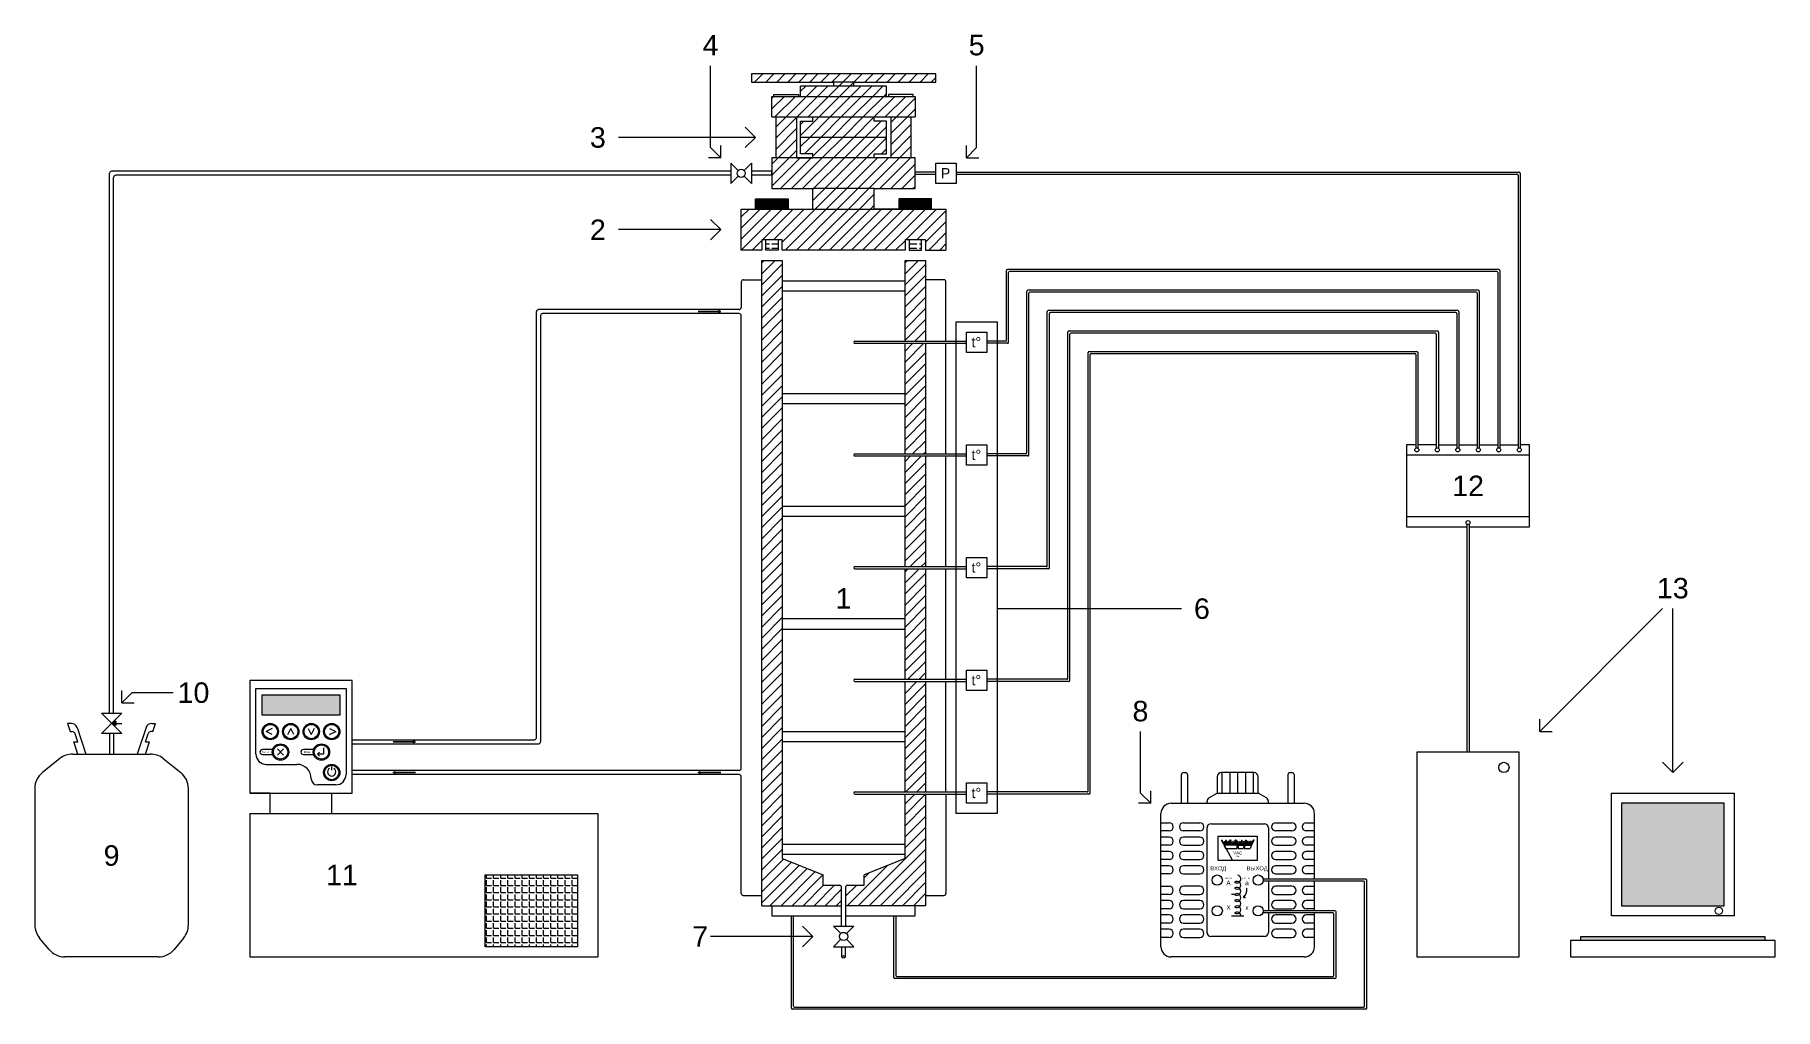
# Model space of a CAD drawing. Header units: millimetres. Extents: x 0 to 8500, y -255 to 4501.
import ezdxf
from ezdxf.enums import TextEntityAlignment as Align

# ---------------------------------------------------------------- set-up
doc = ezdxf.new("R2010")
doc.units = ezdxf.units.MM
doc.styles.get("Standard").update_dxf_attribs({"font": 'arial.ttf'})

msp = doc.modelspace()

# ---------------------------------------------------------------- hatches: boundary and pattern name
at = {"true_color": 0xffffff}
h = msp.add_hatch(dxfattribs=at)
h.set_pattern_fill('ANSI31', scale=12)
h.paths.add_polyline_path([(4400, 4310), (3500, 4310), (3500, 4270), (3900, 4270), (4000, 4270), (4400, 4270)])
h = msp.add_hatch(dxfattribs=at)
h.set_pattern_fill('ANSI31', scale=12)
h.paths.add_polyline_path([(4160, 4250), (3740, 4250), (3740, 4200), (4160, 4200)])
h = msp.add_hatch(dxfattribs=at)
h.set_pattern_fill('ANSI31', scale=12)
h.paths.add_polyline_path([(4000, 4270), (3900, 4270), (3900, 4250), (4000, 4250)])
h = msp.add_hatch(dxfattribs=at)
h.set_pattern_fill('ANSI31', scale=12)
h.paths.add_polyline_path([(4300, 4200), (3600, 4200), (3600, 4100), (4300, 4100)])
h = msp.add_hatch(dxfattribs=at)
h.set_pattern_fill('ANSI31', scale=12)
h.paths.add_polyline_path([(3720, 4100), (3620, 4100), (3620, 3900), (3720, 3900)])
h = msp.add_hatch(dxfattribs=at)
h.set_pattern_fill('ANSI31', scale=12)
h.paths.add_polyline_path([(4160, 4080), (4100, 4080), (4100, 4100), (3800, 4100), (3800, 4080), (3740, 4080), (3740, 4000), (4160, 4000)])
h = msp.add_hatch(dxfattribs=at)
h.set_pattern_fill('ANSI31', scale=12)
h.paths.add_polyline_path([(4280, 4100), (4180, 4100), (4180, 3900), (4280, 3900)])
h = msp.add_hatch(dxfattribs=at)
h.set_pattern_fill('ANSI31', scale=12)
h.paths.add_polyline_path([(4160, 4000), (3740, 4000), (3740, 3920), (3800, 3920), (3800, 3900), (4100, 3900), (4100, 3920), (4160, 3920)])
h = msp.add_hatch(dxfattribs=at)
h.set_pattern_fill('ANSI31', scale=12)
h.paths.add_polyline_path([(4300, 3900), (3600, 3900), (3600, 3750), (3800, 3750), (4100, 3750), (4300, 3750)])
h = msp.add_hatch(dxfattribs=at)
h.set_pattern_fill('ANSI31', scale=12)
h.paths.add_polyline_path([(4100, 3750), (3800, 3750), (3800, 3650), (4100, 3650)])
at = {"true_color": 0x636466}
h = msp.add_hatch(color=251, dxfattribs=at)
h.dxf.hatch_style = 1
h.paths.add_polyline_path([(3570, 3700), (3520, 3700), (3520, 3650), (3570, 3650)])
at = {"true_color": 0x939598}
h = msp.add_hatch(color=252, dxfattribs=at)
h.dxf.hatch_style = 1
h.paths.add_polyline_path([(3630, 3700), (3570, 3700), (3570, 3650), (3630, 3650)])
at = {"true_color": 0x636466}
h = msp.add_hatch(color=251, dxfattribs=at)
h.dxf.hatch_style = 1
h.paths.add_polyline_path([(3680, 3700), (3630, 3700), (3630, 3650), (3680, 3650)])
h = msp.add_hatch(color=251, dxfattribs=at)
h.dxf.hatch_style = 1
h.paths.add_polyline_path([(4270, 3700), (4220, 3700), (4220, 3650), (4270, 3650)])
at = {"true_color": 0x939598}
h = msp.add_hatch(color=252, dxfattribs=at)
h.dxf.hatch_style = 1
h.paths.add_polyline_path([(4330, 3700), (4270, 3700), (4270, 3650), (4330, 3650)])
at = {"true_color": 0x636466}
h = msp.add_hatch(color=251, dxfattribs=at)
h.dxf.hatch_style = 1
h.paths.add_polyline_path([(4380, 3700), (4330, 3700), (4330, 3650), (4380, 3650)])
h = msp.add_hatch()
h.set_pattern_fill('ANSI31', color=256, scale=12)
h.paths.add_polyline_path([(4450, 3650), (3450, 3650), (3450, 3450), (3550, 3450), (3550, 3500), (3650, 3500), (3650, 3450), (4250, 3450), (4250, 3500), (4350, 3500), (4350, 3450), (4450, 3450)])
at = {"true_color": 0xffffff}
h = msp.add_hatch(dxfattribs=at)
h.set_pattern_fill('ACAD_ISO02W100', scale=4)
h.paths.add_polyline_path([(3630, 3500), (3570, 3500), (3570, 3450), (3630, 3450)])
h.paths.add_polyline_path([(4330, 3500), (4270, 3500), (4270, 3450), (4330, 3450)])
h = msp.add_hatch()
h.set_pattern_fill('ANSI31', color=256, scale=12)
h.paths.add_polyline_path([(3650, 3400), (3550, 3400), (3550, 250), (3940, 250), (3940, 340, 0.414214), (3930, 350), (3850, 350), (3850, 400), (3650, 480)])
h = msp.add_hatch()
h.set_pattern_fill('ANSI31', color=256, scale=12)
h.paths.add_polyline_path([(4350, 3400), (4250, 3400), (4250, 3005), (4350, 3005)])
h = msp.add_hatch(color=7, dxfattribs=at)
h.dxf.hatch_style = 1
h.paths.add_polyline_path([(3340, 3154.5), (3340, 3150.5), (3240, 3150.5), (3240, 3149.5), (3340, 3149.5), (3340, 3145.5), (3350, 3150)])
h = msp.add_hatch()
h.set_pattern_fill('ANSI31', color=256, scale=12)
h.paths.add_polyline_path([(4250, 2455), (4350, 2455), (4350, 2995), (4250, 2995)])
h = msp.add_hatch()
h.set_pattern_fill('ANSI31', color=256, scale=12)
h.paths.add_polyline_path([(4250, 1905), (4350, 1905), (4350, 2445), (4250, 2445)])
h = msp.add_hatch()
h.set_pattern_fill('ANSI31', color=256, scale=12)
h.paths.add_polyline_path([(4250, 1355), (4350, 1355), (4350, 1895), (4250, 1895)])
h = msp.add_hatch(color=256)
h.dxf.hatch_style = 1
h.set_gradient()
h.paths.add_polyline_path([(1490, 1180), (1490, 1280), (1110, 1280), (1110, 1180)])
h = msp.add_hatch()
h.set_pattern_fill('ANSI31', color=256, scale=12)
h.paths.add_polyline_path([(4250, 805), (4350, 805), (4350, 1345), (4250, 1345)])
h = msp.add_hatch(color=7, dxfattribs=at)
h.dxf.hatch_style = 1
h.paths.add_polyline_path([(375, 1140), (395, 1130), (395, 1150)])
h = msp.add_hatch(color=7, dxfattribs=at)
h.dxf.hatch_style = 1
h.paths.add_polyline_path([(1850, 1054.5), (1850, 1050.5), (1750, 1050.5), (1750, 1049.5), (1850, 1049.5), (1850, 1045.5), (1860, 1050)])
h = msp.add_hatch(color=7, dxfattribs=at)
h.dxf.hatch_style = 1
h.paths.add_polyline_path([(1760, 899.5), (1860, 899.5), (1860, 900.5), (1760, 900.5), (1760, 904.5), (1750, 900), (1760, 895.5)])
h = msp.add_hatch(color=7, dxfattribs=at)
h.dxf.hatch_style = 1
h.paths.add_polyline_path([(3250, 899.5), (3350, 899.5), (3350, 900.5), (3250, 900.5), (3250, 904.5), (3240, 900), (3250, 895.5)])
h = msp.add_hatch()
h.set_pattern_fill('LINE', color=256, scale=12, angle=90)
h.set_pattern_definition([(90, (275, 9e-14), (-38.1, 2e-15), [])])
h.paths.add_polyline_path([(5975, 800), (5975, 880, 0.414214), (5955, 900), (5795, 900, 0.414214), (5775, 880), (5775, 800)])
h = msp.add_hatch()
h.set_pattern_fill('ANSI31', color=256, scale=12)
h.paths.add_polyline_path([(4350, 795), (4250, 795), (4250, 480), (4050, 400), (4050, 350), (3970, 350, 0.414214), (3960, 340), (3960, 250), (4350, 250)])
h = msp.add_hatch(color=256)
h.dxf.hatch_style = 1
h.set_gradient()
h.paths.add_polyline_path([(7750, 250), (8250, 250), (8250, 750), (7750, 750)])
h = msp.add_hatch(dxfattribs=at)
h.set_pattern_fill('ANGLE', scale=5)
h.set_pattern_definition([(0, (250, 9e-14), (0, 34.925), [25.4, -9.525]), (90, (250, 9e-14), (-34.925, 2e-15), [25.4, -9.525])])
h.paths.add_polyline_path([(2650, 50), (2650, 400), (2200, 400), (2200, 50)])
h = msp.add_hatch(color=7, dxfattribs=at)
h.dxf.hatch_style = 1
h.paths.add_polyline_path([(7550, 100), (7550, 80), (8450, 80), (8450, 100)])

# ---------------------------------------------------------------- linework, layer by layer
for p, q in [((3300, 3950), (3300, 4350)), ((4600, 3950), (4600, 4350)), ((4400, 4310), (3500, 4310)), ((3500, 4310), (3500, 4270)), ((3500, 4270), (3900, 4270)), ((3740, 4200), (3740, 4250)), ((4160, 4250), (3740, 4250)), ((4000, 4270), (3900, 4270)), ((3900, 4270), (3900, 4250)), ((4000, 4250), (4000, 4270)), ((4000, 4270), (4400, 4270)), ((4160, 4200), (4160, 4250)), ((4400, 4270), (4400, 4310)), ((3600, 4100), (3600, 4200)), ((3600, 4200), (4300, 4200)), ((3610, 4200), (3610, 4210)), ((3610, 4210), (3730, 4210)), ((3730, 4210), (3730, 4200)), ((4290, 4210), (4170, 4210)), ((4170, 4210), (4170, 4200)), ((4290, 4200), (4290, 4210)), ((4300, 4200), (4300, 4100)), ((3600, 4100), (4300, 4100)), ((3620, 3900), (3620, 4100)), ((3720, 4100), (3720, 3900)), ((3740, 3920), (3740, 4080)), ((3740, 4080), (3800, 4080)), ((3800, 4080), (3800, 4100)), ((4100, 4080), (4100, 4100)), ((4160, 4080), (4100, 4080)), ((4160, 3920), (4160, 4080)), ((4180, 4100), (4180, 3900)), ((4280, 3900), (4280, 4100)), ((3520, 4000), (2850, 4000)), ((3470, 4050), (3520, 4000)), ((3470, 3950), (3520, 4000)), ((4160, 4000), (3740, 4000)), ((3300, 3950), (3350, 3900)), ((3350, 3900), (3350, 3960)), ((3800, 3920), (3740, 3920)), ((3800, 3900), (3800, 3920)), ((4100, 3900), (4100, 3920)), ((4100, 3920), (4160, 3920)), ((4550, 3900), (4550, 3960)), ((4600, 3950), (4550, 3900)), ((365, 1190), (365, 3825)), ((3400, 3835), (375, 3835)), ((3350, 3900), (3290, 3900)), ((3400, 3875), (3435.9, 3839.1)), ((3400, 3875), (3400, 3775)), ((3464.1, 3839.1), (3500, 3875)), ((3500, 3875), (3500, 3775)), ((3600, 3835), (3500, 3835)), ((4300, 3900), (3600, 3900)), ((3600, 3900), (3600, 3750)), ((3600, 3815), (3600, 3835)), ((3720, 3900), (3800, 3900)), ((4180, 3900), (4100, 3900)), ((4300, 3750), (4300, 3900)), ((4400, 3830), (4300, 3830)), ((4400, 3775), (4400, 3875)), ((4400, 3875), (4450, 3875)), ((4450, 3875), (4500, 3875)), ((4500, 3875), (4500, 3775)), ((4500, 3830), (7250, 3830)), ((4550, 3900), (4610, 3900)), ((7255, 3825), (7255, 2483.7)), ((385, 1190), (385, 3805)), ((3400, 3815), (395, 3815)), ((3400, 3775), (3435.9, 3810.9)), ((3500, 3775), (3464.1, 3810.9)), ((3600, 3815), (3500, 3815)), ((3600, 3750), (3800, 3750)), ((3800, 3650), (3800, 3750)), ((4100, 3750), (3800, 3750)), ((4100, 3650), (4100, 3750)), ((4100, 3750), (4300, 3750)), ((4300, 3820), (4400, 3820)), ((4500, 3775), (4400, 3775)), ((4500, 3820), (7240, 3820)), ((7245, 3815), (7245, 2483.7)), ((3520, 3650), (3520, 3700)), ((3520, 3700), (3570, 3700)), ((3570, 3700), (3630, 3700)), ((3570, 3700), (3570, 3650)), ((3630, 3700), (3680, 3700)), ((3630, 3650), (3630, 3700)), ((3680, 3700), (3680, 3650)), ((4270, 3700), (4220, 3700)), ((4220, 3700), (4220, 3650)), ((4330, 3700), (4270, 3700)), ((4270, 3700), (4270, 3650)), ((4380, 3700), (4330, 3700)), ((4330, 3650), (4330, 3700)), ((4380, 3650), (4380, 3700)), ((3300, 3600), (3350, 3550)), ((3450, 3450), (3450, 3650)), ((3450, 3650), (4450, 3650)), ((4220, 3650), (4100, 3650)), ((4450, 3650), (4450, 3450)), ((3350, 3550), (2850, 3550)), ((3300, 3500), (3350, 3550)), ((3650, 3500), (3550, 3500)), ((3550, 3500), (3550, 3450)), ((3570, 3450), (3570, 3500)), ((3630, 3500), (3630, 3450)), ((3650, 3450), (3650, 3500)), ((4350, 3500), (4250, 3500)), ((4250, 3500), (4250, 3450)), ((4270, 3500), (4270, 3450)), ((4330, 3450), (4330, 3500)), ((4350, 3500), (4350, 3450)), ((3550, 3450), (3450, 3450)), ((3550, 250), (3550, 3400)), ((3550, 3400), (3650, 3400)), ((3630, 3450), (3570, 3450)), ((4250, 3450), (3650, 3450)), ((3650, 3400), (3650, 480)), ((4250, 3400), (4350, 3400)), ((4250, 3005), (4250, 3400)), ((4270, 3450), (4330, 3450)), ((4350, 3450), (4450, 3450)), ((4350, 3400), (4350, 3005)), ((4745, 3010), (4745, 3350)), ((7150, 3355), (4750, 3355)), ((4755, 3000), (4755, 3340)), ((7140, 3345), (4760, 3345)), ((7145, 3340), (7145, 2483.7)), ((7155, 3350), (7155, 2483.7)), ((3450, 3295), (3450, 3170)), ((3460, 3305), (3550, 3305)), ((3650, 3300), (4250, 3300)), ((4250, 3250), (3650, 3250)), ((4440, 3305), (4350, 3305)), ((4450, 3005), (4450, 3295)), ((4845, 2460), (4845, 3250)), ((7050, 3255), (4850, 3255)), ((4855, 2450), (4855, 3240)), ((7040, 3245), (4860, 3245)), ((7045, 3240), (7045, 2483.7)), ((7055, 3250), (7055, 2483.7)), ((2450, 1070), (2450, 3150)), ((3440, 3160), (2460, 3160)), ((3240, 3150.5), (3340, 3150.5)), ((3240, 3149.5), (3240, 3150.5)), ((3340, 3149.5), (3240, 3149.5)), ((3340, 3150.5), (3340, 3154.5)), ((3350, 3150), (3340, 3154.5)), ((3340, 3145.5), (3350, 3150)), ((3340, 3145.5), (3340, 3149.5)), ((4945, 1910), (4945, 3150)), ((6950, 3155), (4950, 3155)), ((6940, 3145), (4960, 3145)), ((6955, 3150), (6955, 2483.7)), ((2470, 3130), (2470, 1050)), ((3440, 3140), (2480, 3140)), ((3450, 920), (3450, 3130)), ((4955, 1900), (4955, 3140)), ((6945, 3140), (6945, 2483.7)), ((4000, 3000), (4000, 3000)), ((4005, 3005), (4550, 3005)), ((4005, 2995), (4550, 2995)), ((4250, 2455), (4250, 2995)), ((4350, 2995), (4350, 2455)), ((4450, 2455), (4450, 2995)), ((4550, 2950), (4550, 3050)), ((4550, 3050), (4600, 3050)), ((4600, 3050), (4650, 3050)), ((4650, 3050), (4650, 2950)), ((4740, 3005), (4650, 3005)), ((4750, 2995), (4650, 2995)), ((5045, 1360), (5045, 3050)), ((6850, 3055), (5050, 3055)), ((5055, 1350), (5055, 3040)), ((6840, 3045), (5060, 3045)), ((6845, 3040), (6845, 2483.7)), ((6855, 3050), (6855, 2483.7)), ((4650, 2950), (4550, 2950)), ((5145, 810), (5145, 2950)), ((5150, 2955), (6750, 2955)), ((5155, 800), (5155, 2940)), ((5160, 2945), (6740, 2945)), ((6745, 2940), (6745, 2483.7)), ((6755, 2950), (6755, 2483.7)), ((3650, 2750), (4250, 2750)), ((4250, 2700), (3650, 2700)), ((4550, 2400), (4550, 2500)), ((4550, 2500), (4600, 2500)), ((4600, 2500), (4650, 2500)), ((4650, 2500), (4650, 2400)), ((6700, 2500), (6700, 2100)), ((6745, 2500), (6700, 2500)), ((6845, 2500), (6755, 2500)), ((6855, 2500), (6945, 2500)), ((6955, 2500), (7045, 2500)), ((7055, 2500), (7145, 2500)), ((7155, 2500), (7245, 2500)), ((7300, 2500), (7255, 2500)), ((7300, 2100), (7300, 2500)), ((4000, 2450), (4000, 2450)), ((4005, 2455), (4550, 2455)), ((4005, 2445), (4550, 2445)), ((4250, 1905), (4250, 2445)), ((4350, 2445), (4350, 1905)), ((4450, 1905), (4450, 2445)), ((4650, 2400), (4550, 2400)), ((4840, 2455), (4650, 2455)), ((4850, 2445), (4650, 2445)), ((6700, 2450), (7300, 2450)), ((3650, 2200), (4250, 2200)), ((4250, 2150), (3650, 2150)), ((6700, 2150), (7300, 2150)), ((6700, 2100), (6995, 2100)), ((6995, 1000), (6995, 2111.3)), ((7005, 2111.3), (7005, 1000)), ((7005, 2100), (7300, 2100)), ((4000, 1900), (4000, 1900)), ((4005, 1905), (4550, 1905)), ((4005, 1895), (4550, 1895)), ((4250, 1355), (4250, 1895)), ((4350, 1895), (4350, 1355)), ((4450, 1355), (4450, 1895)), ((4550, 1850), (4550, 1950)), ((4550, 1950), (4600, 1950)), ((4600, 1950), (4650, 1950)), ((4650, 1950), (4650, 1850)), ((4940, 1905), (4650, 1905)), ((4950, 1895), (4650, 1895)), ((4650, 1850), (4550, 1850)), ((4700, 1700), (5600, 1700)), ((7350, 1100), (7950, 1700)), ((8000, 900), (8000, 1700)), ((4250, 1650), (3650, 1650)), ((3650, 1600), (4250, 1600)), ((4550, 1300), (4550, 1400)), ((4550, 1400), (4600, 1400)), ((4600, 1400), (4650, 1400)), ((4650, 1400), (4650, 1300)), ((425, 1240), (425, 1300)), ((475, 1290), (425, 1240)), ((475, 1290), (675, 1290)), ((1080, 990), (1080, 1310)), ((1080, 1310), (1520, 1310)), ((1520, 1310), (1520, 890)), ((4000, 1350), (4000, 1350)), ((4005, 1355), (4550, 1355)), ((4005, 1345), (4550, 1345)), ((4250, 805), (4250, 1345)), ((4350, 1345), (4350, 805)), ((4450, 805), (4450, 1345)), ((4650, 1300), (4550, 1300)), ((5040, 1355), (4650, 1355)), ((5050, 1345), (4650, 1345)), ((325, 1190), (425, 1190)), ((425, 1190), (325, 1090)), ((425, 1090), (325, 1190)), ((425, 1240), (485, 1240)), ((178.4, 1140), (160, 1140)), ((160, 1140), (173.3, 1100)), ((206.8, 1119.5), (250, 990)), ((395, 1150), (375, 1140)), ((395, 1130), (375, 1140)), ((395, 1150), (395, 1130)), ((395, 1140), (425, 1140)), ((543.2, 1119.5), (500, 990)), ((571.6, 1140), (590, 1140)), ((576.6, 1099.9), (590, 1140)), ((1160, 1115), (1130, 1100)), ((1235, 1085), (1250, 1115)), ((1265, 1085), (1250, 1115)), ((1335, 1115), (1350, 1085)), ((1365, 1115), (1350, 1085)), ((1440, 1115), (1470, 1100)), ((7350, 1100), (7350, 1160)), ((173.3, 1100), (182.5, 1100)), ((210, 990), (190, 1050)), ((190, 1050), (210, 1050)), ((210, 1050), (196.8, 1089.7)), ((425, 1090), (325, 1090)), ((365, 1090), (365, 990)), ((385, 1090), (385, 990)), ((540, 1050), (553.2, 1089.6)), ((540, 989.9), (560, 1050)), ((540, 1050), (560, 1050)), ((576.6, 1099.9), (567.4, 1099.9)), ((1160, 1085), (1130, 1100)), ((1410, 1020), (1410, 990)), ((1440, 1085), (1470, 1100)), ((1550, 1060), (2440, 1060)), ((1550, 1040), (2460, 1040)), ((1750, 1050.5), (1850, 1050.5)), ((1750, 1049.5), (1750, 1050.5)), ((1850, 1049.5), (1750, 1049.5)), ((1850, 1050.5), (1850, 1054.5)), ((1860, 1050), (1850, 1054.5)), ((1850, 1045.5), (1860, 1050)), ((1850, 1045.5), (1850, 1049.5)), ((3650, 1100), (4250, 1100)), ((4250, 1050), (3650, 1050)), ((5400, 800), (5400, 1100)), ((7350, 1100), (7410, 1100)), ((122.6, 968.1), (37.5, 900)), ((185.1, 990), (564.9, 990)), ((627.4, 968.1), (712.5, 900)), ((1161.8, 1012), (1111.8, 1012)), ((1111.8, 988), (1161.8, 988)), ((1130, 940), (1280, 940)), ((1185, 985), (1215, 1015)), ((1185, 1015), (1215, 985)), ((1361.8, 1012), (1311.8, 1012)), ((1311.8, 988), (1361.8, 988)), ((1390, 1000), (1380, 990)), ((1410, 990), (1380, 990)), ((1390, 980), (1380, 990)), ((7950, 950), (8000, 900)), ((8050, 950), (8000, 900)), ((1350, 870), (1350, 870)), ((1450, 912), (1450, 928)), ((3440, 910), (1550, 910)), ((1550, 800), (1550, 890)), ((3440, 890), (1550, 890)), ((1750, 900), (1760, 904.5)), ((1760, 895.5), (1750, 900)), ((1760, 900.5), (1760, 904.5)), ((1860, 900.5), (1760, 900.5)), ((1760, 895.5), (1760, 899.5)), ((1760, 899.5), (1860, 899.5)), ((1860, 899.5), (1860, 900.5)), ((3240, 900), (3250, 904.5)), ((3250, 895.5), (3240, 900)), ((3250, 900.5), (3250, 904.5)), ((3350, 900.5), (3250, 900.5)), ((3250, 895.5), (3250, 899.5)), ((3250, 899.5), (3350, 899.5)), ((3350, 899.5), (3350, 900.5)), ((3450, 310), (3450, 880)), ((4550, 750), (4550, 850)), ((4550, 850), (4600, 850)), ((4600, 850), (4650, 850)), ((4650, 850), (4650, 750)), ((5600, 750), (5600, 890)), ((5610, 900), (5620, 900)), ((5630, 890), (5630, 750)), ((5775, 880), (5775, 800)), ((5955, 900), (5795, 900)), ((5975, 800), (5975, 880)), ((6120, 890), (6120, 750)), ((6130, 900), (6140, 900)), ((6150, 890), (6150, 750)), ((0, 821.9), (0, 156.2)), ((750, 156.2), (750, 821.9)), ((1150, 800), (1050, 800)), ((1150, 700), (1150, 800)), ((1470, 840), (1380, 840)), ((1450, 700), (1450, 800)), ((4000, 800), (4000, 800)), ((4005, 805), (4550, 805)), ((4005, 795), (4550, 795)), ((4250, 480), (4250, 795)), ((4350, 795), (4350, 250)), ((4450, 795), (4450, 310)), ((5140, 805), (4650, 805)), ((5150, 795), (4650, 795)), ((5400, 800), (5450, 750)), ((5450, 750), (5450, 810)), ((5734.7, 775.8), (5775, 800)), ((5775, 800), (5975, 800)), ((6015.3, 775.8), (5975, 800)), ((1050, 700), (1050, 0)), ((1050, 700), (2750, 700)), ((2750, 700), (2750, 0)), ((4650, 750), (4550, 750)), ((5450, 750), (5390, 750)), ((5500, 50), (5500, 700)), ((5550, 750), (6200, 750)), ((5725, 750), (5725, 758.7)), ((6025, 750), (6025, 758.7)), ((6250, 380), (6250, 700)), ((5500, 655), (5540, 655)), ((5540, 615), (5500, 615)), ((5610, 655), (5690, 655)), ((5690, 615), (5610, 615)), ((5725, 120), (5725, 630)), ((5745, 650), (6005, 650)), ((6025, 630), (6025, 380)), ((6060, 655), (6140, 655)), ((6140, 615), (6060, 615)), ((6210, 655), (6250, 655)), ((6250, 615), (6210, 615)), ((3650, 550), (4250, 550)), ((5540, 585), (5500, 585)), ((5540, 545), (5500, 545)), ((5540, 515), (5500, 515)), ((5690, 585), (5610, 585)), ((5610, 545), (5690, 545)), ((5690, 515), (5610, 515)), ((5805, 550), (5795, 570)), ((5795, 570), (5799, 570)), ((5807, 554), (5799, 570)), ((5805, 550), (5945, 550)), ((5806, 552), (5849, 470)), ((5807, 554), (5812, 554)), ((5807.5, 545), (5815, 530)), ((5873, 545), (5807.5, 545)), ((5808, 564), (5812, 554)), ((5808, 564), (5812, 564)), ((5816, 554), (5812, 564)), ((5815, 570), (5819, 570)), ((5815, 570), (5821, 554)), ((5815, 530), (5873, 530)), ((5816, 554), (5821, 554)), ((5825, 554), (5819, 570)), ((5825, 554), (5832, 554)), ((5832, 564), (5828, 564)), ((5832, 554), (5828, 564)), ((5836, 554), (5832, 564)), ((5836, 554), (5843, 554)), ((5841, 570), (5837, 570)), ((5843, 554), (5837, 570)), ((5847, 554), (5841, 570)), ((5847, 554), (5854, 554)), ((5855, 564), (5851, 564)), ((5854, 554), (5851, 564)), ((5855, 564), (5858, 554)), ((5858, 554), (5864, 554)), ((5867, 570), (5863, 570)), ((5864, 554), (5863, 570)), ((5867, 570), (5868, 554)), ((5868, 554), (5873, 554)), ((5877, 564), (5873, 564)), ((5873, 564), (5873, 554)), ((5873, 530), (5873, 545)), ((5877, 554), (5877, 564)), ((5877, 554), (5882, 554)), ((5877, 545), (5877, 530)), ((5877, 545), (5906, 545)), ((5877, 530), (5902, 530)), ((5883, 564), (5882, 554)), ((5883, 564), (5887, 564)), ((5886, 554), (5887, 564)), ((5886, 554), (5891, 554)), ((5893, 570), (5891, 554)), ((5893, 570), (5897, 570)), ((5895, 554), (5897, 570)), ((5895, 554), (5900, 554)), ((5902, 564), (5900, 554)), ((5902, 564), (5906, 564)), ((5906, 545), (5902, 530)), ((5904, 554), (5906, 564)), ((5904, 554), (5909, 554)), ((5910, 545), (5906, 530)), ((5906, 530), (5935, 530)), ((5912, 570), (5909, 554)), ((5910, 545), (5942.5, 545)), ((5912, 570), (5916, 570)), ((5916, 570), (5913, 554)), ((5913, 554), (5917, 554)), ((5917, 554), (5920, 564)), ((5924, 564), (5920, 564)), ((5924, 564), (5921, 554)), ((5921, 554), (5925, 554)), ((5925, 554), (5929, 564)), ((5933, 564), (5929, 554)), ((5933, 564), (5929, 564)), ((5929, 554), (5934, 554)), ((5934, 554), (5938, 564)), ((5942.5, 545), (5935, 530)), ((5942, 564), (5938, 554)), ((5942, 564), (5938, 564)), ((5938, 554), (5943, 554)), ((5943, 554), (5951, 570)), ((5945, 550), (5955, 570)), ((5955, 570), (5951, 570)), ((6140, 585), (6060, 585)), ((6060, 545), (6140, 545)), ((6140, 515), (6060, 515)), ((6250, 585), (6210, 585)), ((6250, 545), (6210, 545)), ((6250, 515), (6210, 515)), ((4250, 500), (3650, 500)), ((3650, 480), (3850, 400)), ((4250, 480), (4050, 400)), ((5540, 475), (5500, 475)), ((5540, 445), (5500, 445)), ((5610, 475), (5690, 475)), ((5690, 445), (5610, 445)), ((6060, 475), (6140, 475)), ((6140, 445), (6060, 445)), ((6250, 475), (6210, 475)), ((6250, 445), (6210, 445)), ((3850, 350), (3850, 400)), ((3850, 350), (3930, 350)), ((3940, 150), (3940, 340)), ((3960, 340), (3960, 150)), ((3970, 350), (4050, 350)), ((4050, 350), (4050, 400)), ((5540, 405), (5500, 405)), ((5500, 345), (5540, 345)), ((5610, 405), (5690, 405)), ((5690, 345), (5610, 345)), ((6500, 380), (5999.5, 380)), ((6490, 370), (5999.5, 370)), ((6025, 370), (6025, 225)), ((6060, 405), (6140, 405)), ((6140, 345), (6060, 345)), ((6250, 405), (6210, 405)), ((6210, 345), (6250, 345)), ((6250, 225), (6250, 370)), ((6495, -240), (6495, 365)), ((6505, -250), (6505, 375)), ((3460, 300), (3550, 300)), ((4350, 300), (4440, 300)), ((5540, 305), (5500, 305)), ((5540, 275), (5500, 275)), ((5610, 305), (5690, 305)), ((5690, 275), (5610, 275)), ((5860, 305), (5845, 305)), ((5905, 290), (5905, 297.5)), ((5905, 290), (5912.5, 290)), ((6060, 305), (6140, 305)), ((6140, 275), (6060, 275)), ((6250, 305), (6210, 305)), ((6250, 275), (6210, 275)), ((3550, 250), (3940, 250)), ((3600, 250), (3600, 200)), ((3600, 200), (3940, 200)), ((3695, -250), (3695, 200)), ((3705, -240), (3705, 200)), ((4350, 250), (3960, 250)), ((3960, 200), (4300, 200)), ((4195, -100), (4195, 200)), ((4205, 200), (4205, -90)), ((4300, 200), (4300, 250)), ((5540, 235), (5500, 235)), ((5540, 205), (5500, 205)), ((5610, 235), (5690, 235)), ((5690, 205), (5610, 205)), ((5845, 200), (5905, 200)), ((6340, 215), (5997.9, 215)), ((6350, 225), (6000, 225)), ((6025, 215), (6025, 120)), ((6060, 235), (6140, 235)), ((6140, 205), (6060, 205)), ((6250, 235), (6210, 235)), ((6250, 205), (6210, 205)), ((6250, 50), (6250, 215)), ((6345, -90), (6345, 210)), ((6355, -100), (6355, 220)), ((70, 36), (23.2, 92.2)), ((726.8, 92.2), (680, 36)), ((3800, 100), (3300, 100)), ((3750, 150), (3800, 100)), ((3750, 50), (3800, 100)), ((3900, 150), (4000, 150)), ((3935.9, 114.1), (3900, 150)), ((3900, 50), (3935.9, 85.9)), ((4000, 150), (3964.1, 114.1)), ((4000, 50), (3964.1, 85.9)), ((5540, 165), (5500, 165)), ((5540, 135), (5500, 135)), ((5540, 95), (5500, 95)), ((5610, 165), (5690, 165)), ((5690, 135), (5610, 135)), ((5610, 95), (5690, 95)), ((6005, 100), (5745, 100)), ((6060, 165), (6140, 165)), ((6140, 135), (6060, 135)), ((6060, 95), (6140, 95)), ((6250, 165), (6210, 165)), ((6250, 135), (6210, 135)), ((6250, 95), (6210, 95)), ((7550, 80), (7550, 100)), ((7550, 100), (8450, 100)), ((8450, 100), (8450, 80)), ((603.2, 0), (146.8, 0)), ((1050, 0), (2750, 0)), ((3900, 50), (4000, 50)), ((3940, 50), (3940, 0)), ((3960, 0), (3960, 50)), ((6200, 0), (5550, 0)), ((6350, -105), (4200, -105)), ((4210, -95), (6340, -95)), ((6500, -255), (3700, -255)), ((3710, -245), (6490, -245))]:
    msp.add_line(p, q)
for points in [[(4500, 3100), (4700, 3100), (4700, 700), (4500, 700)], [(1050, 800), (1550, 800), (1550, 1350), (1050, 1350)], [(1110, 1280), (1490, 1280), (1490, 1180), (1110, 1180)], [(6750, 0), (7250, 0), (7250, 1000), (6750, 1000)], [(7700, 800), (8300, 800), (8300, 200), (7700, 200)], [(7750, 250), (8250, 250), (8250, 750), (7750, 750)], [(5780, 590), (5970, 590), (5970, 470), (5780, 470)], [(2650, 50), (2200, 50), (2200, 400), (2650, 400)], [(7500, 0), (8500, 0), (8500, 80), (7500, 80)]]:
    msp.add_lwpolyline(points, close=True)
for centre, radius in [((3450, 3825), 20), ((6750, 2475), 10), ((6850, 2475), 10), ((6950, 2475), 10), ((7050, 2475), 10), ((7150, 2475), 10), ((7250, 2475), 10), ((7000, 2120), 10), ((1150, 1100), 40), ((1150, 1100), 35), ((1250, 1100), 40), ((1250, 1100), 35), ((1350, 1100), 40), ((1350, 1100), 35), ((1450, 1100), 40), ((1450, 1100), 35), ((1200, 1000), 40), ((1200, 1000), 35), ((1400, 1000), 40), ((1400, 1000), 35), ((1450, 900), 40), ((1450, 900), 35), ((7175, 925), 25), ((5775, 375), 25), ((5975, 375), 25), ((5775, 225), 25), ((5975, 225), 25), ((8225, 225), 18), ((3950, 100), 20)]:
    msp.add_circle(centre, radius)
for centre, radius, start, end in [((375, 3825), 10, 90, 180), ((7250, 3825), 5, 0, 90), ((395, 3805), 10, 90, 180), ((7240, 3815), 5, 360, 90), ((4750, 3350), 5, 90, 180), ((4760, 3340), 5, 90, 180), ((7140, 3340), 5, 0, 90), ((7150, 3350), 5, 0, 90), ((3460, 3295), 10, 90, 180), ((4440, 3295), 10, 0, 90), ((4850, 3250), 5, 90, 180), ((4860, 3240), 5, 90, 180), ((7040, 3240), 5, 0, 90), ((7050, 3250), 5, 0, 90), ((2460, 3150), 10, 90, 180), ((3440, 3170), 10, 270, 0), ((4950, 3150), 5, 90, 180), ((4960, 3140), 5, 90, 180), ((6940, 3140), 5, 0, 90), ((6950, 3150), 5, 360, 90), ((2480, 3130), 10, 90, 180), ((3440, 3130), 10, 0, 90), ((4005, 3000), 5, 90, 180), ((4005, 3000), 5, 180, 270), ((4740, 3010), 5, 270, 0), ((4750, 3000), 5, 270, 0), ((5050, 3050), 5, 90, 180), ((5060, 3040), 5, 90, 180), ((6840, 3040), 5, 360, 90), ((6850, 3050), 5, 0, 90), ((5150, 2950), 5, 90, 180), ((5160, 2940), 5, 90, 180), ((6740, 2940), 5, 0, 90), ((6750, 2950), 5, 0, 90), ((4005, 2450), 5, 90, 180), ((4005, 2450), 5, 180, 270), ((4840, 2460), 5, 270, 0), ((4850, 2450), 5, 270, 0), ((4005, 1900), 5, 90, 180), ((4005, 1900), 5, 180, 270), ((4940, 1910), 5, 270, 0), ((4950, 1900), 5, 270, 0), ((5040, 1360), 5, 270, 0), ((4005, 1350), 5, 90, 180), ((4005, 1350), 5, 180, 270), ((5050, 1350), 5, 270, 0), ((178.4, 1110), 30, 18.43495, 90), ((571.6, 1110), 30, 90, 161.56505), ((182.5, 1085), 15, 18.43495, 90), ((567.4, 1084.9), 15, 90, 161.57953), ((2440, 1070), 10, 270, 0), ((2460, 1050), 10, 270, 0), ((185.1, 890), 100, 90, 128.65981), ((564.9, 890), 100, 51.34019, 90), ((1130, 990), 50, 180, 270), ((1111.8, 1000), 12, 90, 270), ((1280, 870), 70, 0, 90), ((1311.8, 1000), 12, 90, 270), ((100, 821.9), 100, 128.65981, 180), ((650, 821.9), 100, 0, 51.34019), ((1380, 870), 30, 180, 270), ((1450, 902.7), 20, 120, 60), ((1470, 890), 50, 270, 0), ((3440, 920), 10, 270, 0), ((3440, 880), 10, 0, 90), ((5610, 890), 10, 90, 180), ((5620, 890), 10, 0, 90), ((5795, 880), 20, 90, 180), ((5955, 880), 20, 0, 90), ((6130, 890), 10, 90, 180), ((6140, 890), 10, 0, 90), ((4005, 800), 5, 90, 180), ((4005, 800), 5, 180, 270), ((5140, 810), 5, 270, 0), ((5150, 800), 5, 270, 0), ((5745, 758.7), 20, 120.96376, 180), ((6005, 758.7), 20, 0, 59.03624), ((5550, 700), 50, 90, 180), ((6200, 700), 50, 0, 90), ((5540, 635), 20, 270, 90), ((5610, 635), 20, 90, 270), ((5690, 635), 20, 270, 90), ((5745, 630), 20, 90, 180), ((6005, 630), 20, 0, 90), ((6060, 635), 20, 90, 270), ((6140, 635), 20, 270, 90), ((6210, 635), 20, 90, 270), ((5540, 565), 20, 270, 90), ((5540, 495), 20, 270, 90), ((5610, 565), 20, 90, 270), ((5610, 495), 20, 90, 270), ((5690, 565), 20, 270, 90), ((5690, 495), 20, 270, 90), ((6060, 565), 20, 90, 270), ((6060, 495), 20, 90, 270), ((6140, 565), 20, 270, 90), ((6140, 495), 20, 270, 90), ((6210, 565), 20, 90, 270), ((6210, 495), 20, 90, 270), ((5540, 425), 20, 270, 90), ((5610, 425), 20, 90, 270), ((5690, 425), 20, 270, 90), ((6060, 425), 20, 90, 270), ((6140, 425), 20, 270, 90), ((6210, 425), 20, 90, 270), ((3930, 340), 10, 0, 90), ((3970, 340), 10, 90, 180), ((5540, 325), 20, 270, 90), ((5610, 325), 20, 90, 270), ((5690, 325), 20, 270, 90), ((5871.5, 380), 18.9, 232.5, 79.36266), ((5871.5, 350), 18.9, 232.5, 127.5), ((6060, 325), 20, 90, 270), ((6140, 325), 20, 270, 90), ((6210, 325), 20, 90, 270), ((6490, 365), 5, 0, 90), ((6500, 375), 5, 0, 90), ((3460, 310), 10, 180, 270), ((4440, 310), 10, 270, 0), ((5540, 255), 20, 270, 90), ((5610, 255), 20, 90, 270), ((5690, 255), 20, 270, 90), ((5871.5, 320), 18.9, 232.5, 127.5), ((5871.5, 290), 18.9, 232.5, 127.5), ((5871.5, 260), 18.9, 232.5, 127.5), ((5858.2, 330.6), 62, 319.06505, 4.06505), ((6060, 255), 20, 90, 270), ((6140, 255), 20, 270, 90), ((6210, 255), 20, 90, 270), ((5540, 185), 20, 270, 90), ((5610, 185), 20, 90, 270), ((5690, 185), 20, 270, 90), ((5871.5, 230), 18.9, 232.5, 127.5), ((5871.5, 200), 18.9, 0, 127.5), ((6060, 185), 20, 90, 270), ((6140, 185), 20, 270, 90), ((6210, 185), 20, 90, 270), ((6340, 210), 5, 0, 90), ((6350, 220), 5, 0, 90), ((100, 156.2), 100, 180, 219.80557), ((650, 156.2), 100, 320.19443, 0), ((5540, 115), 20, 270, 90), ((5610, 115), 20, 90, 270), ((5690, 115), 20, 270, 90), ((5745, 120), 20, 180, 270), ((6005, 120), 20, 270, 0), ((6060, 115), 20, 90, 270), ((6140, 115), 20, 270, 90), ((6210, 115), 20, 90, 270), ((146.8, 100), 100, 219.80557, 270), ((603.2, 100), 100, 270, 320.19443), ((3950, -10), 14.1, 45, 135), ((3950, 10), 14.1, 225, 315), ((5550, 50), 50, 180, 270), ((6200, 50), 50, 270, 0), ((4200, -100), 5, 180, 270), ((4210, -90), 5, 180, 270), ((6340, -90), 5, 270, 0), ((6350, -100), 5, 270, 0), ((3700, -250), 5, 180, 270), ((3710, -240), 5, 180, 270), ((6490, -240), 5, 270, 0), ((6500, -250), 5, 270, 0)]:
    msp.add_arc(centre, radius, start, end)

# ---------------------------------------------------------------- texts
for s, height, p in [('4', 100, (3300, 4450)), ('5', 100, (4600, 4450)), ('3', 100, (2750, 4000)), ('2', 100, (2750, 3550)), ('12', 100, (7000, 2300)), ('1', 100, (3950, 1750)), ('6', 100, (5700, 1700)), ('10', 100, (775, 1290)), ('8', 100, (5400, 1200)), ('Cancel', 10, (1130, 1000)), ('Enter', 10, (1330, 1000)), ('9', 100, (375, 495)), ('11', 100, (1500, 400)), ('ВХОД', 20, (5780, 430)), ('ВЫХОД', 20, (5970, 430)), ('7', 100, (3250, 100))]:
    msp.add_text(s, height=height).set_placement(p, align=Align.MIDDLE)
for s, p in [('P', (4424.7, 3800.3)), ('t°', (4574.7, 2975.3)), ('t°', (4574.7, 2425.3)), ('t°', (4574.7, 1875.3)), ('t°', (4574.7, 1325.3)), ('t°', (4574.7, 775.3))]:
    msp.add_text(s, height=50).set_placement(p)
for s, height, p in [('13', 100, (8000, 1750)), ('VAC', 15, (5875, 500)), ('~', 25, (5875, 480)), ('INPUT', 7.5, (5830, 380)), ('A', 22.5, (5830, 350)), ('OUTPUT', 7.5, (5920, 380)), ('a', 22.5, (5920, 350)), ('X', 22.5, (5830, 230)), ('x', 22.5, (5920, 230))]:
    msp.add_text(s, height=height).set_placement(p, align=Align.CENTER)

doc.saveas('drawing.dxf')
